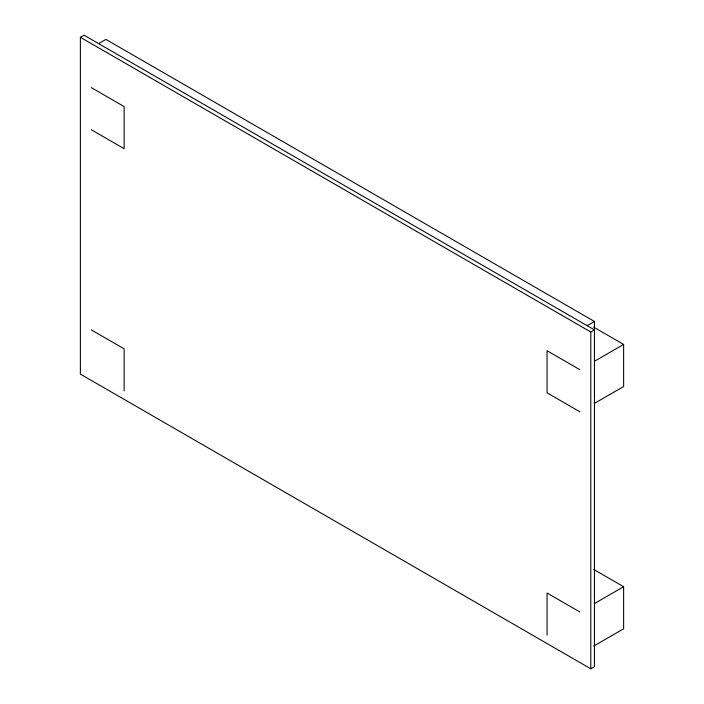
<?xml version="1.0" encoding="UTF-8"?>
<svg xmlns="http://www.w3.org/2000/svg" width="704" height="704" viewBox="0 0 704 704"><rect width="100%" height="100%" fill="white"/><g stroke="black" fill="none" stroke-linecap="round" stroke-linejoin="round"><path stroke-width="1.06" d="M80.379 37.303L84.022 35.2L594.458 329.894L590.806 331.998L80.379 37.303L80.379 374.106L590.806 668.8L594.458 666.697L594.458 321.473L105.899 39.406L98.604 43.622M587.162 325.688L594.458 321.473M594.458 361.275L623.621 344.441L623.621 386.54L594.458 403.374M594.458 603.548L623.621 586.705L623.621 628.804L593.71 646.078M593.622 327.114L623.621 344.441M91.318 87.63L124.133 106.577L124.133 148.676L91.318 129.73M579.867 369.697L547.061 350.75L547.061 392.85L579.867 411.796M593.622 569.386L623.621 586.705M91.318 329.903L124.133 348.841L124.133 390.94M579.867 611.961L547.061 593.023L547.061 635.122M590.806 331.998L590.806 668.8"/></g></svg>
